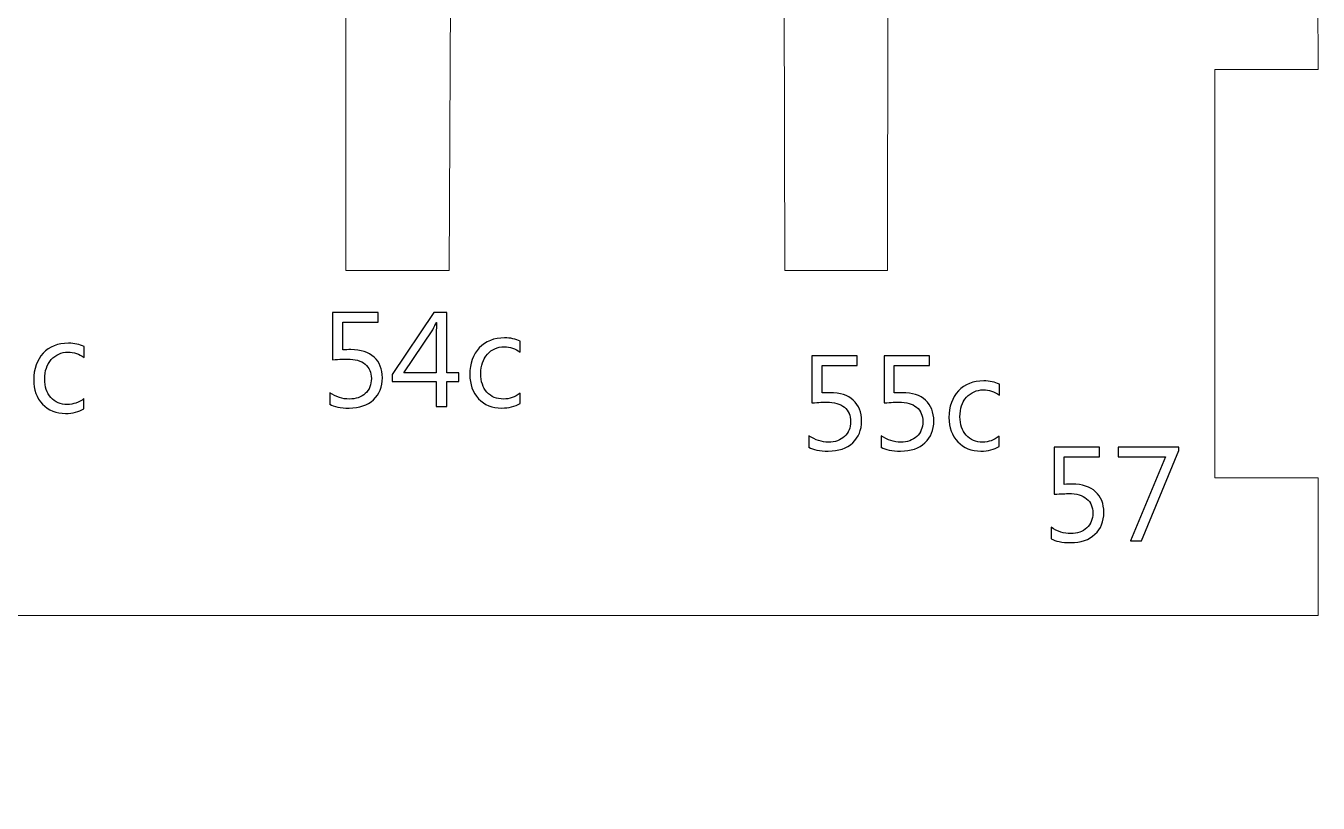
# Model space of a CAD drawing. Header units: centimetres. Extents: x -196 to 200, y -267 to 229.
# Drawn here: x 153.06 to 194.2, y 112.57 to 137.32 of the extents above; entities that cross this region are included whole.
import ezdxf

# ---------------------------------------------------------------- set-up
doc = ezdxf.new("R2010")
doc.units = ezdxf.units.CM
doc.header["$MEASUREMENT"] = 0
doc.layers.add('Camada 1', color=7, linetype='Continuous')
doc.layers.add('Camada 2', color=20, linetype='Continuous')

msp = doc.modelspace()

# ---------------------------------------------------------------- linework, layer by layer
at = {"layer": 'Camada 1', "lineweight": 9}
msp.add_open_spline([(114.689, 140.372), (114.689, 140.372), (121.777, 140.406), (121.777, 140.406), (121.777, 140.406), (121.777, 140.406), (121.77, 129.531), (121.77, 129.531), (121.77, 129.531), (121.77, 129.531), (125.082, 129.531), (125.082, 129.531), (125.082, 129.531), (125.082, 129.531), (125.087, 140.334), (125.087, 140.334), (125.087, 140.334), (125.087, 140.334), (135.586, 140.334), (135.586, 140.334), (135.586, 140.334), (135.586, 140.334), (135.586, 129.531), (135.586, 129.531), (135.586, 129.531), (135.586, 129.531), (138.885, 129.531), (138.885, 129.531), (138.885, 129.531), (138.885, 129.531), (138.886, 140.351), (138.886, 140.351), (138.886, 140.351), (138.886, 140.351), (149.417, 140.346), (149.417, 140.346), (149.417, 140.346), (149.417, 140.346), (149.391, 129.535), (149.391, 129.535), (149.391, 129.535), (149.391, 129.535), (152.742, 129.531), (152.742, 129.531), (152.742, 129.531), (152.742, 129.531), (152.755, 140.375), (152.755, 140.375), (152.755, 140.375), (152.755, 140.375), (163.247, 140.384), (163.247, 140.384), (163.247, 140.384), (163.247, 140.384), (163.247, 129.532), (163.247, 129.532), (163.247, 129.532), (163.247, 129.532), (166.534, 129.534), (166.534, 129.534), (166.534, 129.534), (166.534, 129.534), (166.587, 140.372), (166.587, 140.372), (166.587, 140.372), (166.587, 140.372), (177.191, 140.351), (177.191, 140.351), (177.191, 140.351), (177.191, 140.351), (177.225, 129.532), (177.225, 129.532), (177.225, 129.532), (177.225, 129.532), (180.491, 129.532), (180.491, 129.532), (180.491, 129.532), (180.491, 129.532), (180.507, 140.351), (180.507, 140.351), (180.507, 140.351), (180.507, 140.351), (194.175, 140.357), (194.175, 140.357), (194.175, 140.357), (194.175, 140.357), (194.198, 135.934), (194.198, 135.934), (194.198, 135.934), (194.198, 135.934), (190.911, 135.937), (190.911, 135.937), (190.911, 135.937), (190.911, 135.937), (190.911, 122.929), (190.911, 122.929), (190.911, 122.929), (190.911, 122.929), (194.197, 122.931), (194.197, 122.931), (194.197, 122.931), (194.197, 122.931), (194.197, 118.546), (194.197, 118.546), (194.197, 118.546), (194.197, 118.546), (111.237, 118.545), (111.237, 118.545), (111.237, 118.545), (111.237, 118.545), (111.234, 125.194), (111.234, 125.194), (111.234, 125.194), (111.234, 125.194), (100.095, 125.194), (100.095, 125.194), (100.095, 125.194), (98.387, 125.156), (97.605, 123.336), (97.591, 120.037), (97.591, 120.037), (97.729, 114.639), (94.559, 112.378), (91.986, 112.668), (91.986, 112.668), (91.986, 112.668), (93.508, 124.97), (93.508, 124.97), (93.508, 124.97), (93.508, 124.97), (90.249, 125.309), (90.249, 125.309), (90.249, 125.309), (90.249, 125.309), (89.165, 117.272), (89.165, 117.272), (89.165, 117.272), (89.165, 117.272), (2.271, 117.175), (2.271, 117.175), (2.271, 117.175), (2.271, 117.175), (2.269, 110.802), (2.269, 110.802), (2.269, 110.802), (2.269, 110.802), (-1.043, 110.801), (-1.043, 110.801), (-1.043, 110.801), (-1.043, 110.801), (-1.185, 88.942), (-1.185, 88.942), (-1.185, 88.942), (-1.185, 88.942), (-35.24, 85.129), (-35.24, 85.129), (-35.24, 85.129), (-35.24, 85.129), (-63.557, 85.144), (-63.557, 85.144), (-63.557, 85.144), (-65.043, 84.591), (-65.665, 83.347), (-65.246, 81.268), (-65.246, 81.268), (-65.246, 81.268), (-64.254, 78.165), (-64.254, 78.165), (-64.254, 78.165), (-63.326, 75.262), (-63.061, 73.597), (-65.387, 72.634), (-65.387, 72.634), (-65.387, 72.634), (-69.566, 71.073), (-69.566, 71.073), (-69.566, 71.073), (-75.32, 68.462), (-76.167, 62.893), (-73.657, 55.298), (-73.657, 55.298), (-72.354, 51.114), (-73.927, 48.199), (-76.368, 49.092), (-76.368, 49.092), (-76.368, 49.092), (-103.733, 58.307), (-103.733, 58.307), (-103.733, 58.307), (-103.102, 60.687), (-102.343, 63.067), (-101.456, 65.446), (-101.456, 65.446), (-101.456, 65.446), (-93.666, 62.108), (-93.666, 62.108), (-93.666, 62.108), (-93.666, 62.108), (-92.577, 65.248), (-92.577, 65.248), (-92.577, 65.248), (-92.577, 65.248), (-100.4, 68.586), (-100.4, 68.586), (-100.4, 68.586), (-99.209, 71.162), (-97.955, 73.674), (-96.637, 76.121), (-96.637, 76.121), (-96.637, 76.121), (-88.847, 71.858), (-88.847, 71.858), (-88.847, 71.858), (-88.847, 71.858), (-87.13, 74.667), (-87.13, 74.667), (-87.13, 74.667), (-87.13, 74.667), (-94.821, 78.964), (-94.821, 78.964), (-94.821, 78.964), (-93.561, 81.177), (-92.248, 83.287), (-90.86, 85.243), (-90.86, 85.243), (-90.86, 85.243), (-83.73, 80.451), (-83.73, 80.451), (-83.73, 80.451), (-83.73, 80.451), (-81.948, 83.161), (-81.948, 83.161), (-81.948, 83.161), (-81.948, 83.161), (-88.979, 87.953), (-88.979, 87.953), (-88.979, 87.953), (-87.461, 89.938), (-86.028, 91.963), (-84.688, 94.035), (-84.688, 94.035), (-84.688, 94.035), (-77.327, 89.441), (-77.327, 89.441), (-77.327, 89.441), (-77.327, 89.441), (-75.907, 92.316), (-75.907, 92.316), (-75.907, 92.316), (-75.907, 92.316), (-83.103, 96.976), (-83.103, 96.976), (-83.103, 96.976), (-80.277, 103.602), (-82.236, 109.043), (-90.122, 112.277), (-90.122, 112.277), (-103.899, 115.381), (-119.513, 113.823), (-133.764, 106.791), (-133.764, 106.791), (-144.008, 101.178), (-154.042, 94.092), (-164.777, 87.847), (-164.777, 87.847), (-170.221, 84.322), (-175.616, 81.162), (-181.376, 78.622), (-181.376, 78.622), (-183.558, 77.911), (-185.077, 77.638), (-185.897, 78.094), (-185.897, 78.094), (-191.027, 82.698), (-193.644, 93.751), (-193.229, 112.589), (-193.229, 112.589), (-192.121, 128.575), (-189.468, 139.014), (-184.95, 142.757), (-184.95, 142.757), (-180.824, 144.316), (-165.289, 144.555), (-141.95, 142.79), (-141.95, 142.79), (-126.066, 141.543), (-110.264, 140.047), (-94.515, 138.397), (-94.515, 138.397), (-85.281, 137.334), (-77.614, 145.445), (-70.733, 157.943), (-70.733, 157.943), (-72.994, 158.332), (-74.592, 160.089), (-74.791, 163.639), (-74.791, 163.639), (-74.747, 167.843), (-72.92, 169.939), (-69.436, 170.243), (-69.436, 170.243), (-67.983, 170.256), (-66.531, 170.239), (-65.079, 170.073), (-65.079, 170.073), (-63.108, 169.837), (-62.191, 170.706), (-62.256, 173.119), (-62.256, 173.119), (-62.256, 173.119), (-62.225, 177.892), (-62.225, 177.892), (-62.225, 177.892), (-62.225, 177.892), (-58.622, 177.892), (-58.622, 177.892), (-58.622, 177.892), (-58.622, 177.892), (-58.621, 184.763), (-58.621, 184.763), (-58.621, 184.763), (-58.621, 184.763), (-52.573, 184.76), (-52.573, 184.76), (-52.573, 184.76), (-52.573, 184.76), (-46.65, 192.035), (-46.65, 192.035), (-46.65, 192.035), (-46.65, 192.035), (-18.056, 192.03), (-18.056, 192.03), (-18.056, 192.03), (-18.056, 192.03), (-18.049, 180.199), (-18.049, 180.199), (-18.049, 180.199), (-18.049, 180.199), (-14.604, 180.2), (-14.604, 180.2), (-14.604, 180.2), (-14.604, 180.2), (-14.654, 172.369), (-14.654, 172.369), (-14.654, 172.369), (-14.75, 170.684), (-15.901, 169.942), (-17.653, 169.659), (-17.653, 169.659), (-17.653, 169.659), (-23.365, 169.659), (-23.365, 169.659), (-23.365, 169.659), (-23.365, 169.659), (-23.367, 164.682), (-23.367, 164.682), (-23.367, 164.682), (-23.367, 164.682), (-17.384, 164.682), (-17.384, 164.682), (-17.384, 164.682), (-9.828, 164.385), (-5.427, 163.227), (-3.319, 160.661), (-3.319, 160.661), (-1.966, 159.056), (-1.137, 157.276), (-1.075, 155.241), (-1.075, 155.241), (-1.075, 155.241), (-1.006, 145.454), (-1.006, 145.454), (-1.006, 145.454), (-1.006, 145.454), (2.333, 145.456), (2.333, 145.456), (2.333, 145.456), (2.333, 145.456), (2.342, 137.754), (2.342, 137.754), (2.342, 137.754), (2.342, 137.754), (92.633, 137.751), (92.633, 137.751), (92.633, 137.751), (92.633, 137.751), (92.619, 142.019), (92.619, 142.019), (92.619, 142.019), (94.823, 148.923), (96.989, 156.13), (99.23, 162.731), (99.23, 162.731), (100.216, 165.658), (101.894, 167.27), (104.257, 167.188), (104.257, 167.188), (107.361, 166.892), (109.115, 164.964), (110.065, 161.989), (110.065, 161.989), (111.854, 155.099), (113.136, 147.567), (114.689, 140.372)], degree=3, knots=[0, 0, 0, 0, 0.009804, 0.009804, 0.009804, 0.009804, 0.019608, 0.019608, 0.019608, 0.019608, 0.029412, 0.029412, 0.029412, 0.029412, 0.039216, 0.039216, 0.039216, 0.039216, 0.04902, 0.04902, 0.04902, 0.04902, 0.058824, 0.058824, 0.058824, 0.058824, 0.068627, 0.068627, 0.068627, 0.068627, 0.078431, 0.078431, 0.078431, 0.078431, 0.088235, 0.088235, 0.088235, 0.088235, 0.098039, 0.098039, 0.098039, 0.098039, 0.107843, 0.107843, 0.107843, 0.107843, 0.117647, 0.117647, 0.117647, 0.117647, 0.127451, 0.127451, 0.127451, 0.127451, 0.137255, 0.137255, 0.137255, 0.137255, 0.147059, 0.147059, 0.147059, 0.147059, 0.156863, 0.156863, 0.156863, 0.156863, 0.166667, 0.166667, 0.166667, 0.166667, 0.176471, 0.176471, 0.176471, 0.176471, 0.186275, 0.186275, 0.186275, 0.186275, 0.196078, 0.196078, 0.196078, 0.196078, 0.205882, 0.205882, 0.205882, 0.205882, 0.215686, 0.215686, 0.215686, 0.215686, 0.22549, 0.22549, 0.22549, 0.22549, 0.235294, 0.235294, 0.235294, 0.235294, 0.245098, 0.245098, 0.245098, 0.245098, 0.254902, 0.254902, 0.254902, 0.254902, 0.264706, 0.264706, 0.264706, 0.264706, 0.27451, 0.27451, 0.27451, 0.27451, 0.284314, 0.284314, 0.284314, 0.284314, 0.294118, 0.294118, 0.294118, 0.294118, 0.303922, 0.303922, 0.303922, 0.303922, 0.313725, 0.313725, 0.313725, 0.313726, 0.323529, 0.323529, 0.323529, 0.323529, 0.333333, 0.333333, 0.333333, 0.333333, 0.343137, 0.343137, 0.343137, 0.343137, 0.352941, 0.352941, 0.352941, 0.352941, 0.362745, 0.362745, 0.362745, 0.362745, 0.372549, 0.372549, 0.372549, 0.372549, 0.382353, 0.382353, 0.382353, 0.382353, 0.392157, 0.392157, 0.392157, 0.392157, 0.401961, 0.401961, 0.401961, 0.401961, 0.411765, 0.411765, 0.411765, 0.411765, 0.421569, 0.421569, 0.421569, 0.421569, 0.431373, 0.431373, 0.431373, 0.431373, 0.441176, 0.441176, 0.441176, 0.441176, 0.45098, 0.45098, 0.45098, 0.45098, 0.460784, 0.460784, 0.460784, 0.460784, 0.470588, 0.470588, 0.470588, 0.470588, 0.480392, 0.480392, 0.480392, 0.480392, 0.490196, 0.490196, 0.490196, 0.490196, 0.5, 0.5, 0.5, 0.5, 0.509804, 0.509804, 0.509804, 0.509804, 0.519608, 0.519608, 0.519608, 0.519608, 0.529412, 0.529412, 0.529412, 0.529412, 0.539216, 0.539216, 0.539216, 0.539216, 0.54902, 0.54902, 0.54902, 0.54902, 0.558824, 0.558824, 0.558824, 0.558824, 0.568627, 0.568627, 0.568627, 0.568627, 0.578431, 0.578431, 0.578431, 0.578431, 0.588235, 0.588235, 0.588235, 0.588235, 0.598039, 0.598039, 0.598039, 0.598039, 0.607843, 0.607843, 0.607843, 0.607843, 0.617647, 0.617647, 0.617647, 0.617647, 0.627451, 0.627451, 0.627451, 0.627451, 0.637255, 0.637255, 0.637255, 0.637255, 0.647059, 0.647059, 0.647059, 0.647059, 0.656863, 0.656863, 0.656863, 0.656863, 0.666667, 0.666667, 0.666667, 0.666667, 0.676471, 0.676471, 0.676471, 0.676471, 0.686275, 0.686275, 0.686275, 0.686275, 0.696078, 0.696078, 0.696078, 0.696078, 0.705882, 0.705882, 0.705882, 0.705882, 0.715686, 0.715686, 0.715686, 0.715686, 0.72549, 0.72549, 0.72549, 0.72549, 0.735294, 0.735294, 0.735294, 0.735294, 0.745098, 0.745098, 0.745098, 0.745098, 0.754902, 0.754902, 0.754902, 0.754902, 0.764706, 0.764706, 0.764706, 0.764706, 0.77451, 0.77451, 0.77451, 0.77451, 0.784314, 0.784314, 0.784314, 0.784314, 0.794118, 0.794118, 0.794118, 0.794118, 0.803922, 0.803922, 0.803922, 0.803922, 0.813725, 0.813725, 0.813725, 0.813726, 0.823529, 0.823529, 0.823529, 0.823529, 0.833333, 0.833333, 0.833333, 0.833333, 0.843137, 0.843137, 0.843137, 0.843137, 0.852941, 0.852941, 0.852941, 0.852941, 0.862745, 0.862745, 0.862745, 0.862745, 0.872549, 0.872549, 0.872549, 0.872549, 0.882353, 0.882353, 0.882353, 0.882353, 0.892157, 0.892157, 0.892157, 0.892157, 0.901961, 0.901961, 0.901961, 0.901961, 0.911765, 0.911765, 0.911765, 0.911765, 0.921569, 0.921569, 0.921569, 0.921569, 0.931373, 0.931373, 0.931373, 0.931373, 0.941176, 0.941176, 0.941176, 0.941176, 0.95098, 0.95098, 0.95098, 0.95098, 0.960784, 0.960784, 0.960784, 0.960784, 0.970588, 0.970588, 0.970588, 0.970588, 0.980392, 0.980392, 0.980392, 0.980392, 1, 1, 1, 1], dxfattribs=at)
at = {"layer": 'Camada 2'}
for points, knots in [([(162.734, 125.274), (162.734, 125.274), (162.734, 125.636), (162.734, 125.636), (162.734, 125.636), (162.938, 125.503), (163.146, 125.436), (163.357, 125.436), (163.357, 125.436), (163.568, 125.436), (163.738, 125.496), (163.868, 125.615), (163.868, 125.615), (163.996, 125.734), (164.061, 125.893), (164.061, 126.09), (164.061, 126.09), (164.061, 126.285), (163.995, 126.438), (163.863, 126.548), (163.863, 126.548), (163.731, 126.657), (163.543, 126.712), (163.297, 126.712), (163.297, 126.712), (163.213, 126.712), (163.057, 126.703), (162.828, 126.687), (162.828, 126.687), (162.828, 126.687), (162.828, 128.189), (162.828, 128.189), (162.828, 128.189), (162.828, 128.189), (164.275, 128.189), (164.275, 128.189), (164.275, 128.189), (164.275, 128.189), (164.275, 127.881), (164.275, 127.881), (164.275, 127.881), (164.275, 127.881), (163.152, 127.881), (163.152, 127.881), (163.152, 127.881), (163.152, 127.881), (163.152, 127.002), (163.152, 127.002), (163.152, 127.002), (163.244, 127.008), (163.329, 127.011), (163.407, 127.011), (163.407, 127.011), (163.726, 127.011), (163.974, 126.93), (164.149, 126.77), (164.149, 126.77), (164.324, 126.61), (164.411, 126.39), (164.411, 126.112), (164.411, 126.112), (164.411, 125.823), (164.317, 125.59), (164.129, 125.415), (164.129, 125.415), (163.94, 125.238), (163.681, 125.15), (163.353, 125.15), (163.353, 125.15), (163.077, 125.15), (162.87, 125.191), (162.734, 125.274)], [0, 0, 0, 0, 0.052632, 0.052632, 0.052632, 0.052632, 0.105263, 0.105263, 0.105263, 0.105263, 0.157895, 0.157895, 0.157895, 0.157895, 0.210526, 0.210526, 0.210526, 0.210526, 0.263158, 0.263158, 0.263158, 0.263158, 0.315789, 0.315789, 0.315789, 0.315789, 0.368421, 0.368421, 0.368421, 0.368421, 0.421053, 0.421053, 0.421053, 0.421053, 0.473684, 0.473684, 0.473684, 0.473684, 0.526316, 0.526316, 0.526316, 0.526316, 0.578947, 0.578947, 0.578947, 0.578947, 0.631579, 0.631579, 0.631579, 0.631579, 0.684211, 0.684211, 0.684211, 0.684211, 0.736842, 0.736842, 0.736842, 0.736842, 0.789474, 0.789474, 0.789474, 0.789474, 0.842105, 0.842105, 0.842105, 0.842105, 0.894737, 0.894737, 0.894737, 0.894737, 1, 1, 1, 1]), ([(166.848, 125.995), (166.848, 125.995), (166.464, 125.995), (166.464, 125.995), (166.464, 125.995), (166.464, 125.995), (166.464, 125.201), (166.464, 125.201), (166.464, 125.201), (166.464, 125.201), (166.127, 125.201), (166.127, 125.201), (166.127, 125.201), (166.127, 125.201), (166.127, 125.995), (166.127, 125.995), (166.127, 125.995), (166.127, 125.995), (164.723, 125.995), (164.723, 125.995), (164.723, 125.995), (164.723, 125.995), (164.723, 126.218), (164.723, 126.218), (164.723, 126.218), (164.723, 126.218), (166.052, 128.189), (166.052, 128.189), (166.052, 128.189), (166.052, 128.189), (166.464, 128.189), (166.464, 128.189), (166.464, 128.189), (166.464, 128.189), (166.464, 126.272), (166.464, 126.272), (166.464, 126.272), (166.464, 126.272), (166.848, 126.272), (166.848, 126.272), (166.848, 126.272), (166.848, 126.272), (166.848, 125.995), (166.848, 125.995)], [0, 0, 0, 0, 0.083333, 0.083333, 0.083333, 0.083333, 0.166667, 0.166667, 0.166667, 0.166667, 0.25, 0.25, 0.25, 0.25, 0.333333, 0.333333, 0.333333, 0.333333, 0.416667, 0.416667, 0.416667, 0.416667, 0.5, 0.5, 0.5, 0.5, 0.583333, 0.583333, 0.583333, 0.583333, 0.666667, 0.666667, 0.666667, 0.666667, 0.75, 0.75, 0.75, 0.75, 0.833333, 0.833333, 0.833333, 0.833333, 1, 1, 1, 1]), ([(166.127, 126.272), (166.127, 126.272), (166.127, 127.563), (166.127, 127.563), (166.127, 127.563), (166.127, 127.655), (166.13, 127.758), (166.135, 127.872), (166.135, 127.872), (166.135, 127.872), (166.127, 127.872), (166.127, 127.872), (166.127, 127.872), (166.108, 127.822), (166.069, 127.745), (166.012, 127.643), (166.012, 127.643), (166.012, 127.643), (165.093, 126.272), (165.093, 126.272), (165.093, 126.272), (165.093, 126.272), (166.127, 126.272), (166.127, 126.272)], [0, 0, 0, 0, 0.142857, 0.142857, 0.142857, 0.142857, 0.285714, 0.285714, 0.285714, 0.285714, 0.428571, 0.428571, 0.428571, 0.428571, 0.571429, 0.571429, 0.571429, 0.571429, 0.714286, 0.714286, 0.714286, 0.714286, 1, 1, 1, 1]), ([(154.912, 125.126), (154.749, 125.028), (154.554, 124.979), (154.329, 124.979), (154.329, 124.979), (154.025, 124.979), (153.779, 125.077), (153.592, 125.276), (153.592, 125.276), (153.405, 125.474), (153.312, 125.731), (153.312, 126.047), (153.312, 126.047), (153.312, 126.398), (153.413, 126.681), (153.614, 126.895), (153.614, 126.895), (153.815, 127.108), (154.084, 127.215), (154.421, 127.215), (154.421, 127.215), (154.608, 127.215), (154.774, 127.18), (154.917, 127.111), (154.917, 127.111), (154.917, 127.111), (154.917, 126.763), (154.917, 126.763), (154.917, 126.763), (154.758, 126.873), (154.589, 126.929), (154.408, 126.929), (154.408, 126.929), (154.19, 126.929), (154.011, 126.851), (153.871, 126.694), (153.871, 126.694), (153.732, 126.537), (153.662, 126.331), (153.662, 126.076), (153.662, 126.076), (153.662, 125.825), (153.727, 125.627), (153.859, 125.482), (153.859, 125.482), (153.99, 125.337), (154.166, 125.264), (154.387, 125.264), (154.387, 125.264), (154.573, 125.264), (154.749, 125.326), (154.912, 125.45), (154.912, 125.45), (154.912, 125.45), (154.912, 125.126), (154.912, 125.126)], [0, 0, 0, 0, 0.066667, 0.066667, 0.066667, 0.066667, 0.133333, 0.133333, 0.133333, 0.133333, 0.2, 0.2, 0.2, 0.2, 0.266667, 0.266667, 0.266667, 0.266667, 0.333333, 0.333333, 0.333333, 0.333333, 0.4, 0.4, 0.4, 0.4, 0.466667, 0.466667, 0.466667, 0.466667, 0.533333, 0.533333, 0.533333, 0.533333, 0.6, 0.6, 0.6, 0.6, 0.666667, 0.666667, 0.666667, 0.666667, 0.733333, 0.733333, 0.733333, 0.733333, 0.8, 0.8, 0.8, 0.8, 0.866667, 0.866667, 0.866667, 0.866667, 1, 1, 1, 1]), ([(168.794, 125.297), (168.631, 125.199), (168.436, 125.15), (168.211, 125.15), (168.211, 125.15), (167.906, 125.15), (167.661, 125.249), (167.474, 125.447), (167.474, 125.447), (167.287, 125.646), (167.194, 125.903), (167.194, 126.218), (167.194, 126.218), (167.194, 126.57), (167.295, 126.853), (167.496, 127.066), (167.496, 127.066), (167.697, 127.28), (167.966, 127.386), (168.303, 127.386), (168.303, 127.386), (168.49, 127.386), (168.655, 127.351), (168.798, 127.282), (168.798, 127.282), (168.798, 127.282), (168.798, 126.934), (168.798, 126.934), (168.798, 126.934), (168.64, 127.045), (168.471, 127.1), (168.29, 127.1), (168.29, 127.1), (168.071, 127.1), (167.893, 127.022), (167.753, 126.865), (167.753, 126.865), (167.613, 126.708), (167.544, 126.502), (167.544, 126.248), (167.544, 126.248), (167.544, 125.996), (167.609, 125.799), (167.741, 125.654), (167.741, 125.654), (167.872, 125.508), (168.048, 125.436), (168.269, 125.436), (168.269, 125.436), (168.455, 125.436), (168.631, 125.498), (168.794, 125.622), (168.794, 125.622), (168.794, 125.622), (168.794, 125.297), (168.794, 125.297)], [0, 0, 0, 0, 0.066667, 0.066667, 0.066667, 0.066667, 0.133333, 0.133333, 0.133333, 0.133333, 0.2, 0.2, 0.2, 0.2, 0.266667, 0.266667, 0.266667, 0.266667, 0.333333, 0.333333, 0.333333, 0.333333, 0.4, 0.4, 0.4, 0.4, 0.466667, 0.466667, 0.466667, 0.466667, 0.533333, 0.533333, 0.533333, 0.533333, 0.6, 0.6, 0.6, 0.6, 0.666667, 0.666667, 0.666667, 0.666667, 0.733333, 0.733333, 0.733333, 0.733333, 0.8, 0.8, 0.8, 0.8, 0.866667, 0.866667, 0.866667, 0.866667, 1, 1, 1, 1]), ([(177.987, 123.903), (177.987, 123.903), (177.987, 124.265), (177.987, 124.265), (177.987, 124.265), (178.191, 124.132), (178.399, 124.065), (178.61, 124.065), (178.61, 124.065), (178.821, 124.065), (178.991, 124.125), (179.121, 124.244), (179.121, 124.244), (179.249, 124.363), (179.314, 124.522), (179.314, 124.719), (179.314, 124.719), (179.314, 124.914), (179.248, 125.067), (179.116, 125.177), (179.116, 125.177), (178.984, 125.286), (178.796, 125.341), (178.549, 125.341), (178.549, 125.341), (178.466, 125.341), (178.31, 125.332), (178.081, 125.316), (178.081, 125.316), (178.081, 125.316), (178.081, 126.818), (178.081, 126.818), (178.081, 126.818), (178.081, 126.818), (179.527, 126.818), (179.527, 126.818), (179.527, 126.818), (179.527, 126.818), (179.527, 126.51), (179.527, 126.51), (179.527, 126.51), (179.527, 126.51), (178.405, 126.51), (178.405, 126.51), (178.405, 126.51), (178.405, 126.51), (178.405, 125.631), (178.405, 125.631), (178.405, 125.631), (178.497, 125.637), (178.581, 125.64), (178.66, 125.64), (178.66, 125.64), (178.979, 125.64), (179.227, 125.559), (179.402, 125.399), (179.402, 125.399), (179.577, 125.239), (179.664, 125.019), (179.664, 124.741), (179.664, 124.741), (179.664, 124.452), (179.57, 124.219), (179.382, 124.044), (179.382, 124.044), (179.193, 123.867), (178.934, 123.779), (178.606, 123.779), (178.606, 123.779), (178.33, 123.779), (178.123, 123.82), (177.987, 123.903)], [0, 0, 0, 0, 0.052632, 0.052632, 0.052632, 0.052632, 0.105263, 0.105263, 0.105263, 0.105263, 0.157895, 0.157895, 0.157895, 0.157895, 0.210526, 0.210526, 0.210526, 0.210526, 0.263158, 0.263158, 0.263158, 0.263158, 0.315789, 0.315789, 0.315789, 0.315789, 0.368421, 0.368421, 0.368421, 0.368421, 0.421053, 0.421053, 0.421053, 0.421053, 0.473684, 0.473684, 0.473684, 0.473684, 0.526316, 0.526316, 0.526316, 0.526316, 0.578947, 0.578947, 0.578947, 0.578947, 0.631579, 0.631579, 0.631579, 0.631579, 0.684211, 0.684211, 0.684211, 0.684211, 0.736842, 0.736842, 0.736842, 0.736842, 0.789474, 0.789474, 0.789474, 0.789474, 0.842105, 0.842105, 0.842105, 0.842105, 0.894737, 0.894737, 0.894737, 0.894737, 1, 1, 1, 1]), ([(180.287, 123.903), (180.287, 123.903), (180.287, 124.265), (180.287, 124.265), (180.287, 124.265), (180.491, 124.132), (180.699, 124.065), (180.91, 124.065), (180.91, 124.065), (181.122, 124.065), (181.292, 124.125), (181.421, 124.244), (181.421, 124.244), (181.55, 124.363), (181.615, 124.522), (181.615, 124.719), (181.615, 124.719), (181.615, 124.914), (181.548, 125.067), (181.417, 125.177), (181.417, 125.177), (181.284, 125.286), (181.096, 125.341), (180.85, 125.341), (180.85, 125.341), (180.767, 125.341), (180.61, 125.332), (180.381, 125.316), (180.381, 125.316), (180.381, 125.316), (180.381, 126.818), (180.381, 126.818), (180.381, 126.818), (180.381, 126.818), (181.828, 126.818), (181.828, 126.818), (181.828, 126.818), (181.828, 126.818), (181.828, 126.51), (181.828, 126.51), (181.828, 126.51), (181.828, 126.51), (180.705, 126.51), (180.705, 126.51), (180.705, 126.51), (180.705, 126.51), (180.705, 125.631), (180.705, 125.631), (180.705, 125.631), (180.797, 125.637), (180.882, 125.64), (180.96, 125.64), (180.96, 125.64), (181.279, 125.64), (181.527, 125.559), (181.702, 125.399), (181.702, 125.399), (181.877, 125.239), (181.964, 125.019), (181.964, 124.741), (181.964, 124.741), (181.964, 124.452), (181.871, 124.219), (181.682, 124.044), (181.682, 124.044), (181.494, 123.867), (181.235, 123.779), (180.907, 123.779), (180.907, 123.779), (180.63, 123.779), (180.424, 123.82), (180.287, 123.903)], [0, 0, 0, 0, 0.052632, 0.052632, 0.052632, 0.052632, 0.105263, 0.105263, 0.105263, 0.105263, 0.157895, 0.157895, 0.157895, 0.157895, 0.210526, 0.210526, 0.210526, 0.210526, 0.263158, 0.263158, 0.263158, 0.263158, 0.315789, 0.315789, 0.315789, 0.315789, 0.368421, 0.368421, 0.368421, 0.368421, 0.421053, 0.421053, 0.421053, 0.421053, 0.473684, 0.473684, 0.473684, 0.473684, 0.526316, 0.526316, 0.526316, 0.526316, 0.578947, 0.578947, 0.578947, 0.578947, 0.631579, 0.631579, 0.631579, 0.631579, 0.684211, 0.684211, 0.684211, 0.684211, 0.736842, 0.736842, 0.736842, 0.736842, 0.789474, 0.789474, 0.789474, 0.789474, 0.842105, 0.842105, 0.842105, 0.842105, 0.894737, 0.894737, 0.894737, 0.894737, 1, 1, 1, 1]), ([(184.047, 123.926), (183.883, 123.828), (183.689, 123.779), (183.464, 123.779), (183.464, 123.779), (183.159, 123.779), (182.914, 123.878), (182.727, 124.076), (182.727, 124.076), (182.54, 124.275), (182.447, 124.531), (182.447, 124.847), (182.447, 124.847), (182.447, 125.199), (182.548, 125.482), (182.749, 125.695), (182.749, 125.695), (182.95, 125.909), (183.219, 126.015), (183.556, 126.015), (183.556, 126.015), (183.743, 126.015), (183.908, 125.98), (184.051, 125.911), (184.051, 125.911), (184.051, 125.911), (184.051, 125.563), (184.051, 125.563), (184.051, 125.563), (183.893, 125.674), (183.724, 125.729), (183.543, 125.729), (183.543, 125.729), (183.324, 125.729), (183.146, 125.651), (183.006, 125.494), (183.006, 125.494), (182.866, 125.337), (182.797, 125.131), (182.797, 124.876), (182.797, 124.876), (182.797, 124.625), (182.862, 124.428), (182.994, 124.282), (182.994, 124.282), (183.125, 124.137), (183.301, 124.065), (183.522, 124.065), (183.522, 124.065), (183.708, 124.065), (183.883, 124.127), (184.047, 124.251), (184.047, 124.251), (184.047, 124.251), (184.047, 123.926), (184.047, 123.926)], [0, 0, 0, 0, 0.066667, 0.066667, 0.066667, 0.066667, 0.133333, 0.133333, 0.133333, 0.133333, 0.2, 0.2, 0.2, 0.2, 0.266667, 0.266667, 0.266667, 0.266667, 0.333333, 0.333333, 0.333333, 0.333333, 0.4, 0.4, 0.4, 0.4, 0.466667, 0.466667, 0.466667, 0.466667, 0.533333, 0.533333, 0.533333, 0.533333, 0.6, 0.6, 0.6, 0.6, 0.666667, 0.666667, 0.666667, 0.666667, 0.733333, 0.733333, 0.733333, 0.733333, 0.8, 0.8, 0.8, 0.8, 0.866667, 0.866667, 0.866667, 0.866667, 1, 1, 1, 1]), ([(185.699, 120.989), (185.699, 120.989), (185.699, 121.352), (185.699, 121.352), (185.699, 121.352), (185.903, 121.218), (186.111, 121.151), (186.322, 121.151), (186.322, 121.151), (186.533, 121.151), (186.703, 121.211), (186.833, 121.331), (186.833, 121.331), (186.962, 121.449), (187.026, 121.608), (187.026, 121.805), (187.026, 121.805), (187.026, 122.001), (186.96, 122.154), (186.829, 122.263), (186.829, 122.263), (186.696, 122.373), (186.508, 122.427), (186.262, 122.427), (186.262, 122.427), (186.178, 122.427), (186.022, 122.419), (185.793, 122.403), (185.793, 122.403), (185.793, 122.403), (185.793, 123.904), (185.793, 123.904), (185.793, 123.904), (185.793, 123.904), (187.24, 123.904), (187.24, 123.904), (187.24, 123.904), (187.24, 123.904), (187.24, 123.597), (187.24, 123.597), (187.24, 123.597), (187.24, 123.597), (186.117, 123.597), (186.117, 123.597), (186.117, 123.597), (186.117, 123.597), (186.117, 122.718), (186.117, 122.718), (186.117, 122.718), (186.209, 122.723), (186.294, 122.726), (186.372, 122.726), (186.372, 122.726), (186.691, 122.726), (186.939, 122.646), (187.114, 122.486), (187.114, 122.486), (187.289, 122.326), (187.376, 122.106), (187.376, 121.827), (187.376, 121.827), (187.376, 121.538), (187.282, 121.306), (187.094, 121.13), (187.094, 121.13), (186.905, 120.954), (186.646, 120.865), (186.319, 120.865), (186.319, 120.865), (186.042, 120.865), (185.836, 120.907), (185.699, 120.989)], [0, 0, 0, 0, 0.052632, 0.052632, 0.052632, 0.052632, 0.105263, 0.105263, 0.105263, 0.105263, 0.157895, 0.157895, 0.157895, 0.157895, 0.210526, 0.210526, 0.210526, 0.210526, 0.263158, 0.263158, 0.263158, 0.263158, 0.315789, 0.315789, 0.315789, 0.315789, 0.368421, 0.368421, 0.368421, 0.368421, 0.421053, 0.421053, 0.421053, 0.421053, 0.473684, 0.473684, 0.473684, 0.473684, 0.526316, 0.526316, 0.526316, 0.526316, 0.578947, 0.578947, 0.578947, 0.578947, 0.631579, 0.631579, 0.631579, 0.631579, 0.684211, 0.684211, 0.684211, 0.684211, 0.736842, 0.736842, 0.736842, 0.736842, 0.789474, 0.789474, 0.789474, 0.789474, 0.842105, 0.842105, 0.842105, 0.842105, 0.894737, 0.894737, 0.894737, 0.894737, 1, 1, 1, 1]), ([(189.762, 123.797), (189.762, 123.797), (188.58, 120.917), (188.58, 120.917), (188.58, 120.917), (188.58, 120.917), (188.225, 120.917), (188.225, 120.917), (188.225, 120.917), (188.225, 120.917), (189.344, 123.597), (189.344, 123.597), (189.344, 123.597), (189.344, 123.597), (187.837, 123.597), (187.837, 123.597), (187.837, 123.597), (187.837, 123.597), (187.837, 123.904), (187.837, 123.904), (187.837, 123.904), (187.837, 123.904), (189.762, 123.904), (189.762, 123.904), (189.762, 123.904), (189.762, 123.904), (189.762, 123.797), (189.762, 123.797)], [0, 0, 0, 0, 0.125, 0.125, 0.125, 0.125, 0.25, 0.25, 0.25, 0.25, 0.375, 0.375, 0.375, 0.375, 0.5, 0.5, 0.5, 0.5, 0.625, 0.625, 0.625, 0.625, 0.75, 0.75, 0.75, 0.75, 1, 1, 1, 1])]:
    msp.add_open_spline(points, degree=3, knots=knots, dxfattribs=at)
at = {"layer": 'Camada 2', "lineweight": 9}
for points, knots in [([(162.734, 125.274), (162.734, 125.274), (162.734, 125.636), (162.734, 125.636), (162.734, 125.636), (162.938, 125.503), (163.146, 125.436), (163.357, 125.436), (163.357, 125.436), (163.568, 125.436), (163.738, 125.496), (163.868, 125.615), (163.868, 125.615), (163.996, 125.734), (164.061, 125.893), (164.061, 126.09), (164.061, 126.09), (164.061, 126.285), (163.995, 126.438), (163.863, 126.548), (163.863, 126.548), (163.731, 126.657), (163.543, 126.712), (163.297, 126.712), (163.297, 126.712), (163.213, 126.712), (163.057, 126.703), (162.828, 126.687), (162.828, 126.687), (162.828, 126.687), (162.828, 128.189), (162.828, 128.189), (162.828, 128.189), (162.828, 128.189), (164.275, 128.189), (164.275, 128.189), (164.275, 128.189), (164.275, 128.189), (164.275, 127.881), (164.275, 127.881), (164.275, 127.881), (164.275, 127.881), (163.152, 127.881), (163.152, 127.881), (163.152, 127.881), (163.152, 127.881), (163.152, 127.002), (163.152, 127.002), (163.152, 127.002), (163.244, 127.008), (163.329, 127.011), (163.407, 127.011), (163.407, 127.011), (163.726, 127.011), (163.974, 126.93), (164.149, 126.77), (164.149, 126.77), (164.324, 126.61), (164.411, 126.39), (164.411, 126.112), (164.411, 126.112), (164.411, 125.823), (164.317, 125.59), (164.129, 125.415), (164.129, 125.415), (163.94, 125.238), (163.681, 125.15), (163.353, 125.15), (163.353, 125.15), (163.077, 125.15), (162.87, 125.191), (162.734, 125.274)], [0, 0, 0, 0, 0.052632, 0.052632, 0.052632, 0.052632, 0.105263, 0.105263, 0.105263, 0.105263, 0.157895, 0.157895, 0.157895, 0.157895, 0.210526, 0.210526, 0.210526, 0.210526, 0.263158, 0.263158, 0.263158, 0.263158, 0.315789, 0.315789, 0.315789, 0.315789, 0.368421, 0.368421, 0.368421, 0.368421, 0.421053, 0.421053, 0.421053, 0.421053, 0.473684, 0.473684, 0.473684, 0.473684, 0.526316, 0.526316, 0.526316, 0.526316, 0.578947, 0.578947, 0.578947, 0.578947, 0.631579, 0.631579, 0.631579, 0.631579, 0.684211, 0.684211, 0.684211, 0.684211, 0.736842, 0.736842, 0.736842, 0.736842, 0.789474, 0.789474, 0.789474, 0.789474, 0.842105, 0.842105, 0.842105, 0.842105, 0.894737, 0.894737, 0.894737, 0.894737, 1, 1, 1, 1]), ([(166.848, 125.995), (166.848, 125.995), (166.464, 125.995), (166.464, 125.995), (166.464, 125.995), (166.464, 125.995), (166.464, 125.201), (166.464, 125.201), (166.464, 125.201), (166.464, 125.201), (166.127, 125.201), (166.127, 125.201), (166.127, 125.201), (166.127, 125.201), (166.127, 125.995), (166.127, 125.995), (166.127, 125.995), (166.127, 125.995), (164.723, 125.995), (164.723, 125.995), (164.723, 125.995), (164.723, 125.995), (164.723, 126.218), (164.723, 126.218), (164.723, 126.218), (164.723, 126.218), (166.052, 128.189), (166.052, 128.189), (166.052, 128.189), (166.052, 128.189), (166.464, 128.189), (166.464, 128.189), (166.464, 128.189), (166.464, 128.189), (166.464, 126.272), (166.464, 126.272), (166.464, 126.272), (166.464, 126.272), (166.848, 126.272), (166.848, 126.272), (166.848, 126.272), (166.848, 126.272), (166.848, 125.995), (166.848, 125.995)], [0, 0, 0, 0, 0.083333, 0.083333, 0.083333, 0.083333, 0.166667, 0.166667, 0.166667, 0.166667, 0.25, 0.25, 0.25, 0.25, 0.333333, 0.333333, 0.333333, 0.333333, 0.416667, 0.416667, 0.416667, 0.416667, 0.5, 0.5, 0.5, 0.5, 0.583333, 0.583333, 0.583333, 0.583333, 0.666667, 0.666667, 0.666667, 0.666667, 0.75, 0.75, 0.75, 0.75, 0.833333, 0.833333, 0.833333, 0.833333, 1, 1, 1, 1]), ([(166.127, 126.272), (166.127, 126.272), (166.127, 127.563), (166.127, 127.563), (166.127, 127.563), (166.127, 127.655), (166.13, 127.758), (166.135, 127.872), (166.135, 127.872), (166.135, 127.872), (166.127, 127.872), (166.127, 127.872), (166.127, 127.872), (166.108, 127.822), (166.069, 127.745), (166.012, 127.643), (166.012, 127.643), (166.012, 127.643), (165.093, 126.272), (165.093, 126.272), (165.093, 126.272), (165.093, 126.272), (166.127, 126.272), (166.127, 126.272)], [0, 0, 0, 0, 0.142857, 0.142857, 0.142857, 0.142857, 0.285714, 0.285714, 0.285714, 0.285714, 0.428571, 0.428571, 0.428571, 0.428571, 0.571429, 0.571429, 0.571429, 0.571429, 0.714286, 0.714286, 0.714286, 0.714286, 1, 1, 1, 1]), ([(154.912, 125.126), (154.749, 125.028), (154.554, 124.979), (154.329, 124.979), (154.329, 124.979), (154.025, 124.979), (153.779, 125.077), (153.592, 125.276), (153.592, 125.276), (153.405, 125.474), (153.312, 125.731), (153.312, 126.047), (153.312, 126.047), (153.312, 126.398), (153.413, 126.681), (153.614, 126.895), (153.614, 126.895), (153.815, 127.108), (154.084, 127.215), (154.421, 127.215), (154.421, 127.215), (154.608, 127.215), (154.774, 127.18), (154.917, 127.111), (154.917, 127.111), (154.917, 127.111), (154.917, 126.763), (154.917, 126.763), (154.917, 126.763), (154.758, 126.873), (154.589, 126.929), (154.408, 126.929), (154.408, 126.929), (154.19, 126.929), (154.011, 126.851), (153.871, 126.694), (153.871, 126.694), (153.732, 126.537), (153.662, 126.331), (153.662, 126.076), (153.662, 126.076), (153.662, 125.825), (153.727, 125.627), (153.859, 125.482), (153.859, 125.482), (153.99, 125.337), (154.166, 125.264), (154.387, 125.264), (154.387, 125.264), (154.573, 125.264), (154.749, 125.326), (154.912, 125.45), (154.912, 125.45), (154.912, 125.45), (154.912, 125.126), (154.912, 125.126)], [0, 0, 0, 0, 0.066667, 0.066667, 0.066667, 0.066667, 0.133333, 0.133333, 0.133333, 0.133333, 0.2, 0.2, 0.2, 0.2, 0.266667, 0.266667, 0.266667, 0.266667, 0.333333, 0.333333, 0.333333, 0.333333, 0.4, 0.4, 0.4, 0.4, 0.466667, 0.466667, 0.466667, 0.466667, 0.533333, 0.533333, 0.533333, 0.533333, 0.6, 0.6, 0.6, 0.6, 0.666667, 0.666667, 0.666667, 0.666667, 0.733333, 0.733333, 0.733333, 0.733333, 0.8, 0.8, 0.8, 0.8, 0.866667, 0.866667, 0.866667, 0.866667, 1, 1, 1, 1]), ([(168.794, 125.297), (168.631, 125.199), (168.436, 125.15), (168.211, 125.15), (168.211, 125.15), (167.906, 125.15), (167.661, 125.249), (167.474, 125.447), (167.474, 125.447), (167.287, 125.646), (167.194, 125.903), (167.194, 126.218), (167.194, 126.218), (167.194, 126.57), (167.295, 126.853), (167.496, 127.066), (167.496, 127.066), (167.697, 127.28), (167.966, 127.386), (168.303, 127.386), (168.303, 127.386), (168.49, 127.386), (168.655, 127.351), (168.798, 127.282), (168.798, 127.282), (168.798, 127.282), (168.798, 126.934), (168.798, 126.934), (168.798, 126.934), (168.64, 127.045), (168.471, 127.1), (168.29, 127.1), (168.29, 127.1), (168.071, 127.1), (167.893, 127.022), (167.753, 126.865), (167.753, 126.865), (167.613, 126.708), (167.544, 126.502), (167.544, 126.248), (167.544, 126.248), (167.544, 125.996), (167.609, 125.799), (167.741, 125.654), (167.741, 125.654), (167.872, 125.508), (168.048, 125.436), (168.269, 125.436), (168.269, 125.436), (168.455, 125.436), (168.631, 125.498), (168.794, 125.622), (168.794, 125.622), (168.794, 125.622), (168.794, 125.297), (168.794, 125.297)], [0, 0, 0, 0, 0.066667, 0.066667, 0.066667, 0.066667, 0.133333, 0.133333, 0.133333, 0.133333, 0.2, 0.2, 0.2, 0.2, 0.266667, 0.266667, 0.266667, 0.266667, 0.333333, 0.333333, 0.333333, 0.333333, 0.4, 0.4, 0.4, 0.4, 0.466667, 0.466667, 0.466667, 0.466667, 0.533333, 0.533333, 0.533333, 0.533333, 0.6, 0.6, 0.6, 0.6, 0.666667, 0.666667, 0.666667, 0.666667, 0.733333, 0.733333, 0.733333, 0.733333, 0.8, 0.8, 0.8, 0.8, 0.866667, 0.866667, 0.866667, 0.866667, 1, 1, 1, 1]), ([(177.987, 123.903), (177.987, 123.903), (177.987, 124.265), (177.987, 124.265), (177.987, 124.265), (178.191, 124.132), (178.399, 124.065), (178.61, 124.065), (178.61, 124.065), (178.821, 124.065), (178.991, 124.125), (179.121, 124.244), (179.121, 124.244), (179.249, 124.363), (179.314, 124.522), (179.314, 124.719), (179.314, 124.719), (179.314, 124.914), (179.248, 125.067), (179.116, 125.177), (179.116, 125.177), (178.984, 125.286), (178.796, 125.341), (178.549, 125.341), (178.549, 125.341), (178.466, 125.341), (178.31, 125.332), (178.081, 125.316), (178.081, 125.316), (178.081, 125.316), (178.081, 126.818), (178.081, 126.818), (178.081, 126.818), (178.081, 126.818), (179.527, 126.818), (179.527, 126.818), (179.527, 126.818), (179.527, 126.818), (179.527, 126.51), (179.527, 126.51), (179.527, 126.51), (179.527, 126.51), (178.405, 126.51), (178.405, 126.51), (178.405, 126.51), (178.405, 126.51), (178.405, 125.631), (178.405, 125.631), (178.405, 125.631), (178.497, 125.637), (178.581, 125.64), (178.66, 125.64), (178.66, 125.64), (178.979, 125.64), (179.227, 125.559), (179.402, 125.399), (179.402, 125.399), (179.577, 125.239), (179.664, 125.019), (179.664, 124.741), (179.664, 124.741), (179.664, 124.452), (179.57, 124.219), (179.382, 124.044), (179.382, 124.044), (179.193, 123.867), (178.934, 123.779), (178.606, 123.779), (178.606, 123.779), (178.33, 123.779), (178.123, 123.82), (177.987, 123.903)], [0, 0, 0, 0, 0.052632, 0.052632, 0.052632, 0.052632, 0.105263, 0.105263, 0.105263, 0.105263, 0.157895, 0.157895, 0.157895, 0.157895, 0.210526, 0.210526, 0.210526, 0.210526, 0.263158, 0.263158, 0.263158, 0.263158, 0.315789, 0.315789, 0.315789, 0.315789, 0.368421, 0.368421, 0.368421, 0.368421, 0.421053, 0.421053, 0.421053, 0.421053, 0.473684, 0.473684, 0.473684, 0.473684, 0.526316, 0.526316, 0.526316, 0.526316, 0.578947, 0.578947, 0.578947, 0.578947, 0.631579, 0.631579, 0.631579, 0.631579, 0.684211, 0.684211, 0.684211, 0.684211, 0.736842, 0.736842, 0.736842, 0.736842, 0.789474, 0.789474, 0.789474, 0.789474, 0.842105, 0.842105, 0.842105, 0.842105, 0.894737, 0.894737, 0.894737, 0.894737, 1, 1, 1, 1]), ([(180.287, 123.903), (180.287, 123.903), (180.287, 124.265), (180.287, 124.265), (180.287, 124.265), (180.491, 124.132), (180.699, 124.065), (180.91, 124.065), (180.91, 124.065), (181.122, 124.065), (181.292, 124.125), (181.421, 124.244), (181.421, 124.244), (181.55, 124.363), (181.615, 124.522), (181.615, 124.719), (181.615, 124.719), (181.615, 124.914), (181.548, 125.067), (181.417, 125.177), (181.417, 125.177), (181.284, 125.286), (181.096, 125.341), (180.85, 125.341), (180.85, 125.341), (180.767, 125.341), (180.61, 125.332), (180.381, 125.316), (180.381, 125.316), (180.381, 125.316), (180.381, 126.818), (180.381, 126.818), (180.381, 126.818), (180.381, 126.818), (181.828, 126.818), (181.828, 126.818), (181.828, 126.818), (181.828, 126.818), (181.828, 126.51), (181.828, 126.51), (181.828, 126.51), (181.828, 126.51), (180.705, 126.51), (180.705, 126.51), (180.705, 126.51), (180.705, 126.51), (180.705, 125.631), (180.705, 125.631), (180.705, 125.631), (180.797, 125.637), (180.882, 125.64), (180.96, 125.64), (180.96, 125.64), (181.279, 125.64), (181.527, 125.559), (181.702, 125.399), (181.702, 125.399), (181.877, 125.239), (181.964, 125.019), (181.964, 124.741), (181.964, 124.741), (181.964, 124.452), (181.871, 124.219), (181.682, 124.044), (181.682, 124.044), (181.494, 123.867), (181.235, 123.779), (180.907, 123.779), (180.907, 123.779), (180.63, 123.779), (180.424, 123.82), (180.287, 123.903)], [0, 0, 0, 0, 0.052632, 0.052632, 0.052632, 0.052632, 0.105263, 0.105263, 0.105263, 0.105263, 0.157895, 0.157895, 0.157895, 0.157895, 0.210526, 0.210526, 0.210526, 0.210526, 0.263158, 0.263158, 0.263158, 0.263158, 0.315789, 0.315789, 0.315789, 0.315789, 0.368421, 0.368421, 0.368421, 0.368421, 0.421053, 0.421053, 0.421053, 0.421053, 0.473684, 0.473684, 0.473684, 0.473684, 0.526316, 0.526316, 0.526316, 0.526316, 0.578947, 0.578947, 0.578947, 0.578947, 0.631579, 0.631579, 0.631579, 0.631579, 0.684211, 0.684211, 0.684211, 0.684211, 0.736842, 0.736842, 0.736842, 0.736842, 0.789474, 0.789474, 0.789474, 0.789474, 0.842105, 0.842105, 0.842105, 0.842105, 0.894737, 0.894737, 0.894737, 0.894737, 1, 1, 1, 1]), ([(184.047, 123.926), (183.883, 123.828), (183.689, 123.779), (183.464, 123.779), (183.464, 123.779), (183.159, 123.779), (182.914, 123.878), (182.727, 124.076), (182.727, 124.076), (182.54, 124.275), (182.447, 124.531), (182.447, 124.847), (182.447, 124.847), (182.447, 125.199), (182.548, 125.482), (182.749, 125.695), (182.749, 125.695), (182.95, 125.909), (183.219, 126.015), (183.556, 126.015), (183.556, 126.015), (183.743, 126.015), (183.908, 125.98), (184.051, 125.911), (184.051, 125.911), (184.051, 125.911), (184.051, 125.563), (184.051, 125.563), (184.051, 125.563), (183.893, 125.674), (183.724, 125.729), (183.543, 125.729), (183.543, 125.729), (183.324, 125.729), (183.146, 125.651), (183.006, 125.494), (183.006, 125.494), (182.866, 125.337), (182.797, 125.131), (182.797, 124.876), (182.797, 124.876), (182.797, 124.625), (182.862, 124.428), (182.994, 124.282), (182.994, 124.282), (183.125, 124.137), (183.301, 124.065), (183.522, 124.065), (183.522, 124.065), (183.708, 124.065), (183.883, 124.127), (184.047, 124.251), (184.047, 124.251), (184.047, 124.251), (184.047, 123.926), (184.047, 123.926)], [0, 0, 0, 0, 0.066667, 0.066667, 0.066667, 0.066667, 0.133333, 0.133333, 0.133333, 0.133333, 0.2, 0.2, 0.2, 0.2, 0.266667, 0.266667, 0.266667, 0.266667, 0.333333, 0.333333, 0.333333, 0.333333, 0.4, 0.4, 0.4, 0.4, 0.466667, 0.466667, 0.466667, 0.466667, 0.533333, 0.533333, 0.533333, 0.533333, 0.6, 0.6, 0.6, 0.6, 0.666667, 0.666667, 0.666667, 0.666667, 0.733333, 0.733333, 0.733333, 0.733333, 0.8, 0.8, 0.8, 0.8, 0.866667, 0.866667, 0.866667, 0.866667, 1, 1, 1, 1]), ([(185.699, 120.989), (185.699, 120.989), (185.699, 121.352), (185.699, 121.352), (185.699, 121.352), (185.903, 121.218), (186.111, 121.151), (186.322, 121.151), (186.322, 121.151), (186.533, 121.151), (186.703, 121.211), (186.833, 121.331), (186.833, 121.331), (186.962, 121.449), (187.026, 121.608), (187.026, 121.805), (187.026, 121.805), (187.026, 122.001), (186.96, 122.154), (186.829, 122.263), (186.829, 122.263), (186.696, 122.373), (186.508, 122.427), (186.262, 122.427), (186.262, 122.427), (186.178, 122.427), (186.022, 122.419), (185.793, 122.403), (185.793, 122.403), (185.793, 122.403), (185.793, 123.904), (185.793, 123.904), (185.793, 123.904), (185.793, 123.904), (187.24, 123.904), (187.24, 123.904), (187.24, 123.904), (187.24, 123.904), (187.24, 123.597), (187.24, 123.597), (187.24, 123.597), (187.24, 123.597), (186.117, 123.597), (186.117, 123.597), (186.117, 123.597), (186.117, 123.597), (186.117, 122.718), (186.117, 122.718), (186.117, 122.718), (186.209, 122.723), (186.294, 122.726), (186.372, 122.726), (186.372, 122.726), (186.691, 122.726), (186.939, 122.646), (187.114, 122.486), (187.114, 122.486), (187.289, 122.326), (187.376, 122.106), (187.376, 121.827), (187.376, 121.827), (187.376, 121.538), (187.282, 121.306), (187.094, 121.13), (187.094, 121.13), (186.905, 120.954), (186.646, 120.865), (186.319, 120.865), (186.319, 120.865), (186.042, 120.865), (185.836, 120.907), (185.699, 120.989)], [0, 0, 0, 0, 0.052632, 0.052632, 0.052632, 0.052632, 0.105263, 0.105263, 0.105263, 0.105263, 0.157895, 0.157895, 0.157895, 0.157895, 0.210526, 0.210526, 0.210526, 0.210526, 0.263158, 0.263158, 0.263158, 0.263158, 0.315789, 0.315789, 0.315789, 0.315789, 0.368421, 0.368421, 0.368421, 0.368421, 0.421053, 0.421053, 0.421053, 0.421053, 0.473684, 0.473684, 0.473684, 0.473684, 0.526316, 0.526316, 0.526316, 0.526316, 0.578947, 0.578947, 0.578947, 0.578947, 0.631579, 0.631579, 0.631579, 0.631579, 0.684211, 0.684211, 0.684211, 0.684211, 0.736842, 0.736842, 0.736842, 0.736842, 0.789474, 0.789474, 0.789474, 0.789474, 0.842105, 0.842105, 0.842105, 0.842105, 0.894737, 0.894737, 0.894737, 0.894737, 1, 1, 1, 1]), ([(189.762, 123.797), (189.762, 123.797), (188.58, 120.917), (188.58, 120.917), (188.58, 120.917), (188.58, 120.917), (188.225, 120.917), (188.225, 120.917), (188.225, 120.917), (188.225, 120.917), (189.344, 123.597), (189.344, 123.597), (189.344, 123.597), (189.344, 123.597), (187.837, 123.597), (187.837, 123.597), (187.837, 123.597), (187.837, 123.597), (187.837, 123.904), (187.837, 123.904), (187.837, 123.904), (187.837, 123.904), (189.762, 123.904), (189.762, 123.904), (189.762, 123.904), (189.762, 123.904), (189.762, 123.797), (189.762, 123.797)], [0, 0, 0, 0, 0.125, 0.125, 0.125, 0.125, 0.25, 0.25, 0.25, 0.25, 0.375, 0.375, 0.375, 0.375, 0.5, 0.5, 0.5, 0.5, 0.625, 0.625, 0.625, 0.625, 0.75, 0.75, 0.75, 0.75, 1, 1, 1, 1])]:
    msp.add_open_spline(points, degree=3, knots=knots, dxfattribs=at)

doc.saveas('drawing.dxf')
